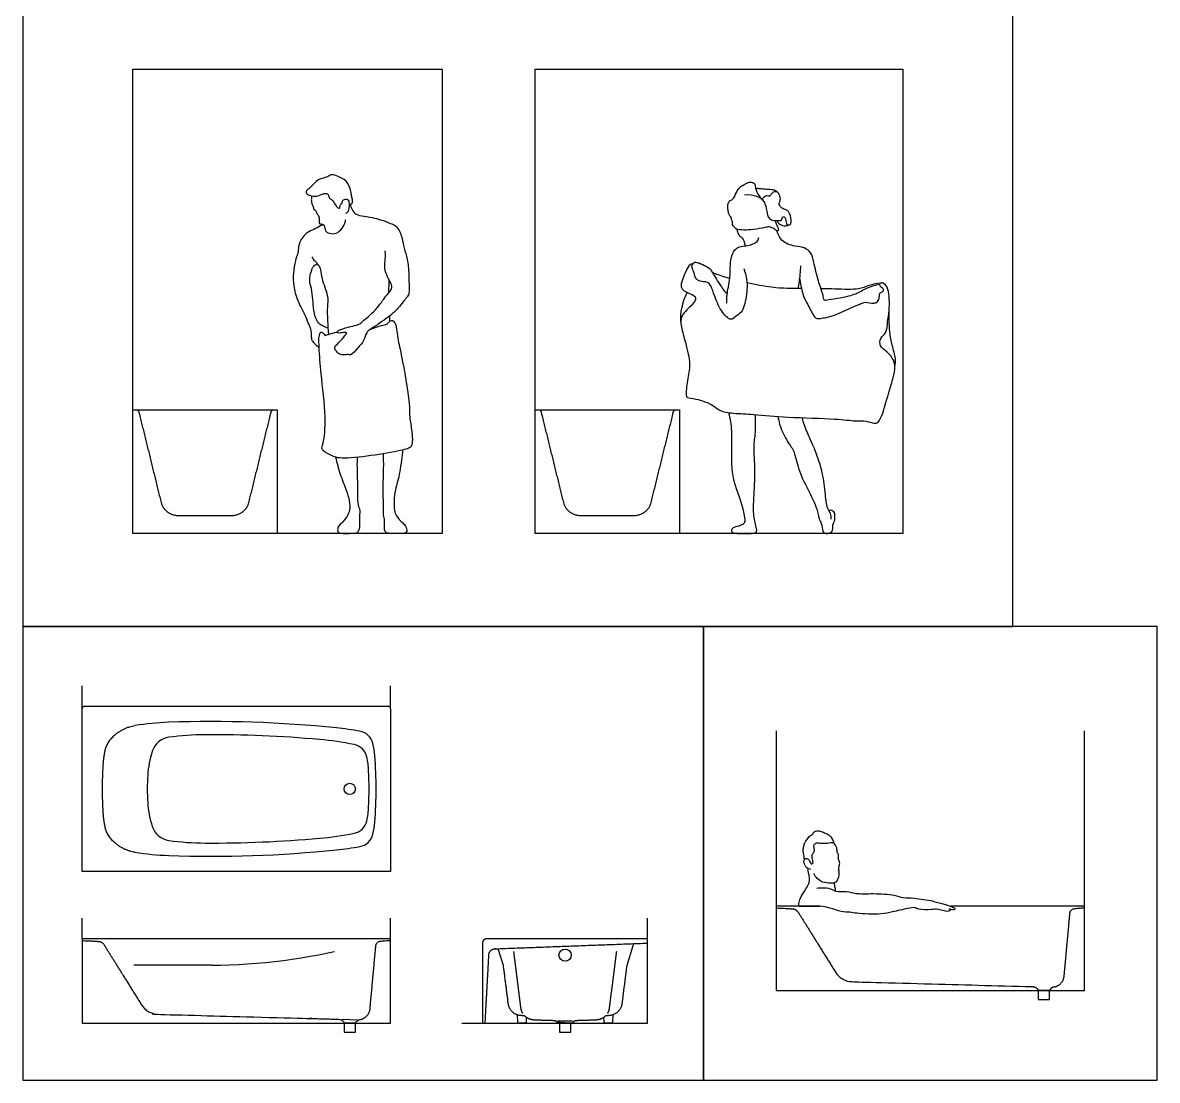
# Model space of a CAD drawing. Header units: millimetres. Extents: x 0.1 to 49.6, y 0.1 to 12.5.
# Drawn here: x 37.42 to 43.01, y 0.05 to 5.26 of the extents above; entities that cross this region are included whole.
import ezdxf

# ---------------------------------------------------------------- set-up
doc = ezdxf.new("R2010")
doc.units = ezdxf.units.MM
doc.linetypes.add('DASHED', pattern=[0.9144, 0.6096, -0.3048])
for name, color, linetype, true_color in [('AG-DIAGRAM', 7, 'Continuous', 0xfecc66), ('AG-FIXTURE', 7, 'Continuous', 0x66ccff), ('AG-PEOPLE', 7, 'Continuous', 0xfc6666), ('X-VPRT', 6, 'Continuous', 0xff00ff)]:
    doc.layers.add(name, color=color, linetype=linetype, true_color=true_color)

msp = doc.modelspace()

# ---------------------------------------------------------------- linework, layer by layer
at = {"layer": 'AG-DIAGRAM', "linetype": 'DASHED'}
msp.add_line((38.3521, 0.6209), (37.9684, 0.6209), dxfattribs=at)
at = {"layer": 'AG-DIAGRAM'}
for p, q in [((39.8601, 0.3405), (39.8581, 0.3765)), ((39.8956, 0.3358), (39.8651, 0.3358)), ((39.9019, 0.3648), (39.9006, 0.3405)), ((40.2852, 0.3405), (40.2839, 0.3648)), ((40.3208, 0.3358), (40.2902, 0.3358)), ((40.3277, 0.3765), (40.3258, 0.3405))]:
    msp.add_line(p, q, dxfattribs=at)
for points in [[(37.9638, 2.7469), (37.9638, 5.0329), (39.4878, 5.0329), (39.4878, 2.7469)], [(39.945, 2.7469), (39.945, 5.0329), (41.7562, 5.0329), (41.7562, 2.7469)]]:
    msp.add_lwpolyline(points, close=True, dxfattribs=at)
for points in [[(37.7148, 1.886), (37.7148, 1.9976)], [(39.2325, 1.886), (39.2325, 1.9976)], [(41.1332, 1.775), (41.1332, 0.9114), (41.1332, 0.4962), (42.6508, 0.4962), (42.6508, 0.9114), (42.6508, 1.775)], [(37.7148, 0.7509), (37.7148, 0.8525)], [(39.2325, 0.7509), (39.2325, 0.8525)], [(39.5847, 0.3358), (40.4996, 0.3358), (40.4996, 0.8525)], [(37.7148, 0.7509), (37.7148, 0.3358), (39.2325, 0.3358), (39.2325, 0.7509)], [(39.6863, 0.3358), (40.4996, 0.3358), (40.4996, 0.7509)], [(38.995, 0.3548), (39.0698, 0.3528)]]:
    msp.add_lwpolyline(points, dxfattribs=at)
at = {"layer": 'AG-DIAGRAM', "color": 0, "linetype": 'ByBlock', "lineweight": -2}
for points in [[(42.4232, 0.4962), (42.4232, 0.4527), (42.4783, 0.4527), (42.4783, 0.4962)], [(39.0049, 0.3358), (39.0049, 0.2923), (39.0599, 0.2923), (39.0599, 0.3358)], [(40.0654, 0.3358), (40.0654, 0.2923), (40.1204, 0.2923), (40.1204, 0.3358)]]:
    msp.add_lwpolyline(points, close=True, dxfattribs=at)
msp.add_lwpolyline([(40.0548, 0.3477), (40.1296, 0.3477)], dxfattribs=at)
at = {"layer": 'AG-DIAGRAM'}
msp.add_circle((40.0929, 0.6709), 0.03, dxfattribs=at)
for centre, radius, start, end in [((38.155, 1.6444), 0.1, 97.6041, 162.3307), ((38.3271, 0.3553), 1.4006, 90.3111, 97.6041), ((38.3521, -4.2466), 6.0026, 84.92462, 90.31106), ((38.7415, 0.138), 1.6007, 78.7419, 84.9246), ((39.0384, 1.6294), 0.08, 12.3437, 78.7419), ((38.5363, 1.523), 0.5002, 162.3307, 176.1479), ((38.7256, 1.561), 0.4002, 2.5645, 12.3437), ((37.1266, 1.4894), 2.0009, 357.4355, 2.5645), ((39.0354, 1.4894), 1.0004, 176.1479, 183.8521), ((38.5363, 1.4557), 0.5002, 183.8521, 197.6693), ((38.7256, 1.4177), 0.4002, 347.6563, 357.4355), ((38.155, 1.3343), 0.1, 197.6693, 262.3959), ((39.0384, 1.3493), 0.08, 281.2581, 347.6563), ((38.3271, 2.6234), 1.4006, 262.3959, 269.6889), ((38.3521, 7.2253), 6.0026, 269.68894, 275.07538), ((38.7415, 2.8407), 1.6007, 275.0754, 281.2581)]:
    msp.add_arc(centre, radius, start, end, dxfattribs=at)
at = {"layer": 'AG-DIAGRAM', "linetype": 'DASHED'}
msp.add_arc((38.3232, 3.622), 3.0013, 270.5514, 284.0808, dxfattribs=at)
at = {"layer": 'AG-DIAGRAM'}
for points, weights, knots in [([(41.1333, 0.9029), (41.2036, 0.9003), (41.2204, 0.8977), (41.2328, 0.895), (41.2395, 0.8842), (41.3322, 0.7355), (41.4249, 0.5868), (41.4533, 0.5412), (41.5071, 0.5397), (41.95, 0.5278), (42.3929, 0.5158)], [1, 0.994264868426, 1, 0.92122250615, 1, 1, 1, 0.880823146955, 1, 1, 1], [0, 0, 0, 1.349926, 1.349926, 2.293825, 2.293825, 16.084544, 16.084544, 19.967988, 19.967988, 22.875183, 22.875183, 22.875183]), ([(42.5018, 0.5141), (42.5468, 0.5222), (42.5509, 0.5677), (42.5651, 0.7225), (42.5793, 0.8774), (42.581, 0.8963), (42.5997, 0.8997), (42.6086, 0.9014), (42.6508, 0.9041)], [1, 0.795792366506, 1, 1, 1, 0.796140256825, 1, 0.995963914921, 1], [23.678252, 23.678252, 23.678252, 26.751386, 26.751386, 38.991518, 38.991518, 40.270859, 40.270859, 40.978539, 40.978539, 40.978539])]:
    msp.add_rational_spline(points, weights, degree=2, knots=knots, dxfattribs=at)
at = {"layer": 'AG-DIAGRAM', "color": 0, "linetype": 'ByBlock', "lineweight": -2}
for points, weights, knots in [([(39.8849, 0.3836), (39.8774, 0.3958), (39.8756, 0.41), (39.858, 0.5494), (39.8403, 0.6888)], [0.900635116153, 0.928191948672, 1, 1, 1], [29.944338, 29.944338, 29.944338, 31.076876, 31.076876, 42.136657, 42.136657, 42.136657]), ([(40.3456, 0.6888), (40.3279, 0.5494), (40.3102, 0.41), (40.3084, 0.3958), (40.301, 0.3836)], [1, 1, 1, 0.928191948672, 0.900635116153], [0, 0, 0, 11.059781, 11.059781, 12.192319, 12.192319, 12.192319])]:
    msp.add_rational_spline(points, weights, degree=2, knots=knots, dxfattribs=at)
at = {"layer": 'AG-DIAGRAM'}
for points in [[(42.3929, 0.5158), (42.4168, 0.5149), (42.4232, 0.4961)], [(42.5018, 0.5141), (42.4846, 0.5105), (42.4783, 0.4961)]]:
    msp.add_open_spline(points, degree=2, dxfattribs=at)
for points, weights in [([(39.8651, 0.3358), (39.8603, 0.3358), (39.8601, 0.3405)], [1, 0.725766399305, 1]), ([(39.9006, 0.3405), (39.9003, 0.3358), (39.8956, 0.3358)], [1, 0.725374369912, 1]), ([(40.2902, 0.3358), (40.2855, 0.3358), (40.2852, 0.3405)], [1, 0.725766399305, 1]), ([(40.3258, 0.3405), (40.3255, 0.3358), (40.3208, 0.3358)], [1, 0.725374369912, 1])]:
    msp.add_rational_spline(points, weights, degree=2, dxfattribs=at)
at = {"layer": 'AG-FIXTURE', "color": 0, "linetype": 'ByBlock', "lineweight": -2}
for p, q in [((37.7148, 1.0827), (37.7148, 1.886)), ((37.7248, 1.896), (39.2224, 1.896)), ((39.2325, 1.886), (39.2325, 1.0827)), ((39.2325, 1.0827), (37.7148, 1.0827)), ((41.3489, 0.9114), (41.1332, 0.9114)), ((42.6508, 0.9114), (41.9909, 0.9114)), ((39.2325, 0.7509), (37.7148, 0.7509)), ((39.6863, 0.7309), (39.6863, 0.3358)), ((40.4996, 0.7509), (39.7063, 0.7509))]:
    msp.add_line(p, q, dxfattribs=at)
at = {"layer": 'AG-FIXTURE'}
for points in [[(37.9638, 2.7469), (37.9638, 3.3565), (38.675, 3.3565), (38.675, 2.7469)], [(39.945, 2.7469), (39.945, 3.3565), (40.6562, 3.3565), (40.6562, 2.7469)]]:
    msp.add_lwpolyline(points, close=True, dxfattribs=at)
for points in [[(38.6567, 3.3564), (38.675, 3.3565), (38.675, 2.7469), (37.9638, 2.7469)], [(37.9638, 2.7469), (37.9638, 3.3565), (37.9821, 3.3564)], [(40.6379, 3.3564), (40.6562, 3.3565), (40.6562, 2.7469), (39.945, 2.7469)], [(39.945, 2.7469), (39.945, 3.3565), (39.9633, 3.3564)]]:
    msp.add_lwpolyline(points, dxfattribs=at)
at = {"layer": 'AG-FIXTURE', "color": 0, "linetype": 'ByBlock', "lineweight": -2}
for points in [[(37.7148, 0.7509), (37.7148, 0.7425)], [(39.2325, 0.7437), (39.2325, 0.7509)], [(40.4996, 0.73), (40.4996, 0.7509)], [(39.7891, 0.6205), (39.7637, 0.7026)], [(40.4279, 0.7208), (40.3968, 0.6205)], [(39.0049, 0.3357), (39.0599, 0.3357)], [(39.6863, 0.3358), (39.6993, 0.3358)]]:
    msp.add_lwpolyline(points, dxfattribs=at)
msp.add_circle((39.0324, 1.4894), 0.0275, dxfattribs=at)
for centre, radius, start, end in [((37.7248, 1.886), 0.01, 90, 180), ((39.2224, 1.886), 0.01, 0, 90), ((38.1901, 0.4175), 1.4006, 92.0166, 98.852), ((38.3521, -4.1816), 6.0026, 84.12507, 92.01664), ((38.8026, 0.1972), 1.6007, 79.9356, 84.1251), ((39.0684, 1.6944), 0.08, 13.3165, 79.9356), ((38.7569, 1.6207), 0.4002, 4.7069, 13.3165), ((37.1616, 1.4894), 2.0009, 355.2931, 4.7069), ((38.7569, 1.358), 0.4002, 346.6835, 355.2931), ((39.0684, 1.2843), 0.08, 280.0644, 346.6835), ((38.1901, 2.5612), 1.4006, 261.148, 267.9834), ((38.3521, 7.1603), 6.0026, 267.98336, 275.87493), ((38.8026, 2.7815), 1.6007, 275.8749, 280.0644)]:
    msp.add_arc(centre, radius, start, end, dxfattribs=at)
at = {"layer": 'AG-FIXTURE'}
for points in [[(37.9821, 3.3564), (37.9911, 3.355), (37.9931, 3.3469), (38.0483, 3.123), (38.1034, 2.8991), (38.1192, 2.8353), (38.1906, 2.8353), (38.255, 2.8353), (38.3194, 2.8353), (38.3838, 2.8353), (38.4482, 2.8353), (38.5197, 2.8353), (38.5354, 2.8991), (38.5906, 3.123), (38.6458, 3.3469), (38.6478, 3.355), (38.6567, 3.3564)], [(39.9633, 3.3564), (39.9723, 3.355), (39.9743, 3.3469), (40.0295, 3.123), (40.0846, 2.8991), (40.1004, 2.8353), (40.1718, 2.8353), (40.2362, 2.8353), (40.3006, 2.8353), (40.365, 2.8353), (40.4294, 2.8353), (40.5009, 2.8353), (40.5166, 2.8991), (40.5718, 3.123), (40.627, 3.3469), (40.629, 3.355), (40.6379, 3.3564)]]:
    msp.add_rational_spline(points, [0.952339381702, 0.808187013065, 1, 1, 1, 0.78097609562, 1, 1, 1, 1, 1, 0.78097609562, 1, 1, 1, 0.808184664965, 0.952342911067], degree=2, knots=[-5.155978, -5.155978, -5.155978, -5.096422, -5.096422, -3.542121, -3.542121, -3.090247, -3.090247, -2.607219, -2.607219, -2.124191, -2.124191, -1.672317, -1.672317, -0.118016, -0.118016, -0.05846, -0.05846, -0.05846], dxfattribs=at)
at = {"layer": 'AG-FIXTURE', "color": 0, "linetype": 'ByBlock', "lineweight": -2}
for points, weights, knots in [([(37.9746, 1.1772), (37.8529, 1.1969), (37.828, 1.2986), (37.8205, 1.3346), (37.8183, 1.3714), (37.8114, 1.4894), (37.8183, 1.6073), (37.8205, 1.6441), (37.828, 1.6801), (37.8529, 1.782), (37.9746, 1.8015)], [0.99929115775, 0.776370110338, 1, 0.997305894708, 1, 0.998259543983, 1, 0.997305894708, 1, 0.776015126615, 1], [0, 0, 0, 8.051215, 8.051215, 10.942981, 10.942981, 20.239338, 20.239338, 23.131104, 23.131104, 31.195099, 31.195099, 31.195099]), ([(37.7148, 0.7425), (37.7852, 0.7399), (37.8021, 0.7373), (37.8144, 0.7346), (37.8211, 0.7238), (37.9138, 0.5751), (38.0065, 0.4264), (38.0349, 0.3808), (38.0887, 0.3793), (38.5316, 0.3673), (38.9745, 0.3553), (38.9984, 0.3545), (39.0049, 0.3357)], [1, 0.994264868426, 1, 0.92122250615, 1, 1, 1, 0.880823146955, 1, 1, 1, 1, 1], [77.064142, 77.064142, 77.064142, 78.414074, 78.414074, 79.357978, 79.357978, 93.148762, 93.148762, 97.032224, 97.032224, 99.939433, 99.939433, 100.101946, 100.101946, 100.101946]), ([(39.0599, 0.3357), (39.0662, 0.3501), (39.0834, 0.3536), (39.1284, 0.3618), (39.1325, 0.4073), (39.1467, 0.5621), (39.1609, 0.717), (39.1626, 0.7359), (39.1813, 0.7393), (39.19, 0.7409), (39.2325, 0.7437)], [1, 1, 1, 0.795792366506, 1, 1, 1, 0.796140256825, 1, 0.996032170352, 0.999865797713], [100.28247, 100.28247, 100.28247, 100.444946, 100.444946, 103.518106, 103.518106, 115.75834, 115.75834, 117.037692, 117.037692, 117.73341, 117.73341, 117.73341]), ([(39.6993, 0.3358), (39.7085, 0.5047), (39.7178, 0.6736), (39.7193, 0.7009), (39.7466, 0.7019), (40.1224, 0.7159), (40.4996, 0.73)], [1, 1, 1, 0.738865370923, 1, 1, 1], [-45.123836, -45.123836, -45.123836, -31.809405, -31.809405, -30.062768, -30.062768, -0.469141, -0.469141, -0.469141]), ([(40.3968, 0.6205), (40.3968, 0.6205), (40.3847, 0.526), (40.3726, 0.4315), (40.3657, 0.3771), (40.311, 0.3731), (40.3014, 0.3724), (40.2919, 0.3718)], [1, 1, 1, 1, 0.773725272128, 1, 0.999994946374, 1], [-8.743829, -8.743829, -8.743829, -0.624969, 0, 0, 3.619554, 3.619554, 4.372294, 4.372294, 4.372294]), ([(40.2919, 0.3718), (40.2735, 0.3528), (40.2472, 0.3514), (40.1974, 0.3489), (40.1476, 0.348), (40.1369, 0.3478), (40.1295, 0.3358), (40.0929, 0.3358), (40.0529, 0.3398), (40.049, 0.3478), (40.0383, 0.348), (39.9885, 0.3489), (39.9387, 0.3514), (39.9123, 0.3528), (39.894, 0.3718)], [0.884116098138, 0.874827819097, 1, 0.999862840391, 1, 0.830972606449, 1, 1, 1, 0.830972606449, 1, 0.999862840391, 1, 0.87482781904, 0.884116098146], [4.372294, 4.372294, 4.372294, 6.346477, 6.346477, 10.268065, 10.268065, 11.239415, 11.239415, 14.347512, 14.347512, 15.090746, 15.090746, 19.012333, 19.012333, 20.986516, 20.986516, 20.986516])]:
    msp.add_rational_spline(points, weights, degree=2, knots=knots, dxfattribs=at)
for points, weights in [([(39.7063, 0.7509), (39.6863, 0.7509), (39.6863, 0.7309)], [1, 0.707106781187, 1]), ([(39.7896, 0.6183), (39.7894, 0.6194), (39.7891, 0.6205)], [1, 0.996204593534, 1]), ([(39.8749, 0.3731), (39.8201, 0.3771), (39.8132, 0.4315)], [1, 0.773725272128, 1]), ([(39.894, 0.3718), (39.8844, 0.3724), (39.8749, 0.3731)], [0.999999999998, 0.999994946375, 1])]:
    msp.add_rational_spline(points, weights, degree=2, dxfattribs=at)
for points, degree in [([(40.4336, 0.7275), (40.4309, 0.7255), (40.4289, 0.7231), (40.4279, 0.7208)], 3), ([(39.8132, 0.4315), (39.8014, 0.5249), (39.7896, 0.6183)], 2)]:
    msp.add_open_spline(points, degree=degree, dxfattribs=at)
at = {"layer": 'AG-PEOPLE'}
msp.add_line((41.2445, 0.9114), (41.3489, 0.9114), dxfattribs=at)
for points, knots in [([(39.029, 4.3673), (39.0343, 4.3679), (39.0482, 4.371), (39.0445, 4.3961), (39.0406, 4.4149), (39.0372, 4.4395), (39.0184, 4.4873), (38.9764, 4.5045), (38.9427, 4.5177), (38.9182, 4.4994), (38.8874, 4.4947), (38.8615, 4.478), (38.8328, 4.445), (38.8225, 4.4375), (38.8163, 4.4318), (38.818, 4.4216), (38.8344, 4.4095), (38.871, 4.4047), (38.8958, 4.4194), (38.9276, 4.4249), (38.9276, 4.3982), (38.9469, 4.3922), (38.9615, 4.3662), (38.9719, 4.3499), (38.9832, 4.3465), (38.9841, 4.3633), (38.9914, 4.3716), (38.9954, 4.3758)], [0, 0, 0, 0, 0.228889, 0.493948, 0.748833, 1.033165, 1.432413, 1.816161, 2.146548, 2.447824, 2.760772, 3.087667, 3.458469, 3.63144, 3.82192, 3.986967, 4.235846, 4.576278, 4.894163, 5.178812, 5.428851, 5.671538, 5.983644, 6.238222, 6.392593, 6.601962, 6.840366, 6.840366, 6.840366, 6.840366]), ([(41.1274, 4.2883), (41.1308, 4.2795), (41.1333, 4.2676), (41.1429, 4.2509), (41.1441, 4.2352), (41.1319, 4.238), (41.1241, 4.2477), (41.097, 4.259), (41.0764, 4.2529), (41.0188, 4.2414), (40.9769, 4.2406), (40.9364, 4.2429), (40.9289, 4.2523), (40.9249, 4.2588), (40.9143, 4.2654), (40.9193, 4.2842), (40.9121, 4.2872), (40.9128, 4.3046), (40.9036, 4.3101), (40.8964, 4.324), (40.8974, 4.3353), (40.8914, 4.3556), (40.8999, 4.3884), (40.9213, 4.3886), (40.9368, 4.4279), (40.9513, 4.4517), (40.9751, 4.4658), (40.9983, 4.4793), (41.018, 4.4753), (41.0297, 4.4681), (41.0294, 4.4366), (41.0536, 4.4018), (41.0644, 4.3894), (41.081, 4.371), (41.0869, 4.3224), (41.0932, 4.3018), (41.1144, 4.2873), (41.134, 4.2889), (41.1481, 4.2867), (41.1601, 4.2895), (41.165, 4.3116), (41.1813, 4.3029), (41.1795, 4.2714), (41.1899, 4.2643), (41.2104, 4.2696), (41.2048, 4.3126), (41.1909, 4.3399), (41.164, 4.343), (41.1451, 4.3659), (41.1483, 4.3782), (41.1571, 4.3949), (41.1453, 4.4241), (41.1306, 4.4366), (41.101, 4.4413), (41.0708, 4.4416), (41.0512, 4.4444), (41.0368, 4.4461), (41.0311, 4.4467)], [0, 0, 0, 0, 0.244691, 0.502484, 0.696937, 0.860834, 1.068041, 1.363861, 1.63219, 2.064293, 2.456306, 2.806468, 2.989495, 3.14435, 3.33426, 3.566102, 3.706304, 3.928422, 4.113902, 4.331339, 4.521592, 4.786489, 5.09842, 5.334051, 5.691869, 6.00008, 6.297243, 6.59158, 6.838019, 7.030659, 7.342016, 7.713329, 7.945066, 8.2219, 8.620074, 8.887536, 9.162109, 9.414483, 9.628916, 9.817466, 10.058121, 10.246477, 10.560325, 10.742396, 10.963167, 11.320699, 11.631539, 11.918918, 12.213295, 12.405181, 12.64538, 12.955674, 13.2036, 13.512196, 13.828677, 14.105896, 14.282606, 14.282606, 14.282606, 14.282606]), ([(41.0594, 4.3953), (41.0525, 4.3995), (41.0385, 4.4081), (40.9972, 4.4153), (40.9769, 4.4133)], [0, 0, 0, 0, 0.2821341, 0.7298781, 0.7298781, 0.7298781, 0.7298781]), ([(41.0717, 4.3804), (41.0674, 4.3889), (41.0647, 4.4013), (41.0857, 4.4138), (41.1007, 4.4057), (41.1089, 4.4169), (41.1186, 4.4322), (41.1342, 4.4311), (41.1398, 4.4279)], [0, 0, 0, 0, 0.227834, 0.483109, 0.705675, 0.962003, 1.129161, 1.379856, 1.379856, 1.379856, 1.379856]), ([(38.8451, 4.409), (38.8437, 4.4029), (38.8422, 4.3908), (38.8454, 4.3662), (38.8539, 4.3562), (38.8522, 4.3442), (38.8631, 4.3405), (38.8672, 4.3322), (38.8706, 4.3223), (38.875, 4.3174), (38.8836, 4.3014), (38.8817, 4.2848), (38.8815, 4.2678), (38.8971, 4.2706), (38.9007, 4.2693), (38.9071, 4.261), (38.9116, 4.238), (38.9245, 4.2252), (38.9578, 4.2194), (38.9903, 4.2384), (39.0104, 4.2741), (39.0114, 4.2861), (39.0118, 4.2918)], [0, 0, 0, 0, 0.248528, 0.528603, 0.732907, 0.912992, 1.090903, 1.264976, 1.445448, 1.594146, 1.849041, 2.092055, 2.279366, 2.478453, 2.589496, 2.764504, 3.039523, 3.276953, 3.594192, 3.943312, 4.301535, 4.539043, 4.539043, 4.539043, 4.539043]), ([(39.0344, 4.3682), (39.0359, 4.3592), (39.0421, 4.3416), (39.063, 4.3148), (39.1046, 4.3093), (39.1844, 4.2953), (39.2301, 4.273), (39.2626, 4.2652), (39.2909, 4.2106), (39.295, 4.1643), (39.314, 4.1111), (39.3243, 4.0431), (39.3241, 3.9609), (39.3254, 3.9261), (39.3104, 3.9062), (39.2637, 3.8461), (39.2258, 3.8137), (39.1401, 3.7553), (39.1129, 3.7392), (39.1031, 3.6936), (39.0735, 3.6637), (39.0394, 3.6215), (39.024, 3.6296), (39.0182, 3.6281), (39.0061, 3.6249), (38.9911, 3.6269), (38.9786, 3.6318), (38.9699, 3.6409), (38.9622, 3.6483), (38.9613, 3.651), (38.9553, 3.6657), (38.9724, 3.6778), (39.0005, 3.7116), (39.0221, 3.7376), (39.0062, 3.7375), (38.983, 3.7323), (38.9684, 3.7354), (38.9731, 3.7466), (39.0122, 3.7613), (39.0791, 3.774), (39.0957, 3.7926), (39.1638, 3.8464), (39.2078, 3.9149), (39.2317, 3.9381), (39.2429, 3.9594), (39.2316, 3.9868), (39.2052, 4.0355), (39.2033, 4.0674), (39.2097, 4.1115), (39.2075, 4.1297), (39.2064, 4.1389)], [0, 0, 0, 0, 0.300824, 0.617185, 0.983306, 1.503341, 1.911576, 2.228168, 2.658785, 3.055611, 3.476965, 3.96158, 4.483894, 4.805837, 5.082814, 5.569352, 6.005246, 6.578008, 6.898631, 7.264753, 7.654778, 8.056176, 8.258046, 8.392548, 8.597546, 8.811382, 9.11411, 9.287082, 10.681223, 10.878693, 11.060612, 11.305645, 11.707268, 11.996887, 12.167624, 12.462713, 12.655946, 12.805042, 13.174826, 13.645135, 13.928804, 14.456426, 14.983335, 15.306993, 15.564941, 15.869928, 16.293889, 16.623447, 16.998229, 17.300416, 17.300416, 17.300416, 17.300416]), ([(38.9954, 4.3758), (38.9962, 4.3807), (38.9988, 4.3921), (39.0266, 4.3959), (39.0299, 4.3687), (39.0282, 4.3313), (39.0165, 4.3248), (39.0117, 4.3219)], [0, 0, 0, 0, 0.221825, 0.478531, 0.754035, 1.100315, 1.335028, 1.335028, 1.335028, 1.335028]), ([(38.9022, 4.2671), (38.8974, 4.2653), (38.8876, 4.262), (38.854, 4.241), (38.8215, 4.232), (38.7805, 4.1844), (38.7792, 4.1416), (38.7764, 4.1238), (38.762, 4.0881), (38.7531, 4.0283), (38.7543, 3.9645), (38.7724, 3.8931), (38.8157, 3.8192), (38.8278, 3.7776), (38.8399, 3.7612), (38.8434, 3.7265), (38.8421, 3.7023), (38.8534, 3.6885), (38.8772, 3.6642), (38.8842, 3.6639), (38.8794, 3.6884), (38.8796, 3.707), (38.8848, 3.7352), (38.8947, 3.7416), (38.9064, 3.7278), (38.9101, 3.723), (38.9118, 3.7202)], [0, 0, 0, 0, 0.224202, 0.574697, 0.914887, 1.357205, 1.722968, 1.961131, 2.306306, 2.754491, 3.211152, 3.705372, 4.2392, 4.606162, 4.858453, 5.193017, 5.46826, 5.715293, 6.04641, 6.149045, 6.411205, 6.682895, 6.981127, 7.143738, 7.370549, 7.55208, 7.55208, 7.55208, 7.55208]), ([(41.1366, 4.2881), (41.1379, 4.2841), (41.1413, 4.2758), (41.163, 4.2593), (41.1872, 4.2625), (41.1978, 4.2671)], [0, 0, 0, 0, 0.2030478, 0.4881806, 0.82571, 0.82571, 0.82571, 0.82571]), ([(40.89, 3.8805), (40.8894, 3.8918), (40.89, 3.9147), (40.8907, 3.9285), (40.8978, 3.9606), (40.9082, 4.0238), (40.9043, 4.0655), (40.9152, 4.129), (40.9327, 4.1479), (40.9592, 4.1637), (40.9928, 4.162), (41.0172, 4.1734), (41.0408, 4.1818), (41.046, 4.1977), (41.0469, 4.2051)], [0, 0, 0, 0, 0.33408, 0.546258, 0.867853, 1.32469, 1.712779, 2.159222, 2.445739, 2.753654, 3.082126, 3.379962, 3.6573, 3.927146, 3.927146, 3.927146, 3.927146]), ([(40.9396, 4.2448), (40.9403, 4.2393), (40.9429, 4.229), (40.951, 4.211), (40.9633, 4.2065), (40.972, 4.1913), (40.9743, 4.1821), (40.9803, 4.163)], [0, 0, 0, 0, 0.321338, 0.660173, 0.937405, 1.263431, 1.536814, 1.536814, 1.536814, 1.536814]), ([(41.2483, 3.999), (41.2509, 3.9788), (41.2598, 3.9395), (41.2717, 3.9012), (41.2939, 3.865), (41.3223, 3.8042), (41.3457, 3.8053), (41.4134, 3.814), (41.4934, 3.8565), (41.5496, 3.878), (41.5711, 3.8886), (41.6129, 3.878), (41.6336, 3.8868), (41.6421, 3.9108), (41.6409, 3.9351), (41.6591, 3.9352), (41.6629, 3.9523), (41.6504, 3.9593), (41.6445, 3.9636), (41.6453, 3.9731), (41.6286, 3.9719), (41.5773, 3.9561), (41.5425, 3.9318), (41.4834, 3.911), (41.3764, 3.8935), (41.3673, 3.8954), (41.3622, 3.9313), (41.338, 3.9905), (41.3185, 4.0805), (41.3075, 4.1308), (41.2698, 4.1582), (41.2244, 4.1586), (41.1568, 4.1827), (41.1421, 4.2247), (41.136, 4.2339), (41.1335, 4.2385)], [0, 0, 0, 0, 0.44733, 0.804019, 1.189458, 1.63965, 1.887856, 2.350967, 2.913862, 3.349256, 3.62455, 3.989114, 4.246386, 4.529922, 4.790965, 5.001385, 5.20771, 5.414311, 5.565677, 5.711944, 5.913295, 6.334055, 6.705719, 7.181104, 7.767142, 7.908293, 8.222064, 8.696558, 9.250371, 9.655977, 10.018976, 10.408837, 10.88337, 11.247292, 11.473445, 11.473445, 11.473445, 11.473445]), ([(38.8463, 4.1086), (38.849, 4.1033), (38.8546, 4.0923), (38.8765, 4.0748), (38.8911, 4.0432), (38.8919, 4.0015), (38.9294, 3.9148), (38.9198, 3.864), (38.9236, 3.7936), (38.9254, 3.7499), (38.9269, 3.7275)], [0, 0, 0, 0, 0.241243, 0.539802, 0.86643, 1.240589, 1.786587, 2.202295, 2.674798, 3.144717, 3.144717, 3.144717, 3.144717]), ([(40.9739, 4.0511), (40.9787, 4.0378), (40.9863, 4.0085), (40.9926, 3.9595), (40.9783, 3.8695), (40.9624, 3.8361), (40.9329, 3.8165), (40.9072, 3.7894), (40.8563, 3.8458), (40.8288, 3.9163), (40.8148, 3.9609), (40.7996, 3.9822), (40.7896, 3.9846), (40.7575, 3.9885), (40.7433, 3.9959), (40.7319, 4.0102), (40.7299, 4.0298), (40.7214, 4.0459), (40.7184, 4.057), (40.7165, 4.0675), (40.7223, 4.0772), (40.7321, 4.0833), (40.7533, 4.0794), (40.7704, 4.0712), (40.8074, 4.0526), (40.816, 4.0349), (40.8538, 3.9737), (40.8807, 3.9351), (40.8881, 3.9304), (40.8911, 3.9282)], [0, 0, 0, 0, 0.374113, 0.785028, 1.328231, 1.673989, 2.010222, 2.311313, 2.765519, 3.283008, 3.675812, 3.94797, 4.128782, 4.44988, 4.683691, 4.918046, 5.16994, 5.419662, 5.643152, 5.777167, 6.835714, 6.981631, 7.241931, 7.50625, 7.860365, 8.118691, 8.607495, 9.00086, 9.191967, 9.191967, 9.191967, 9.191967]), ([(38.9252, 3.7576), (38.9187, 3.7599), (38.906, 3.7655), (38.8859, 3.7756), (38.8661, 3.796), (38.8539, 3.8471), (38.8517, 3.8991), (38.8451, 3.9522), (38.8312, 3.9965), (38.8418, 4.0351), (38.852, 4.0655), (38.8667, 4.0724), (38.8736, 4.0746)], [0, 0, 0, 0, 0.260778, 0.527869, 0.824615, 1.23361, 1.654506, 2.073316, 2.459546, 2.818777, 3.134831, 3.400656, 3.400656, 3.400656, 3.400656]), ([(40.7211, 4.0732), (40.7162, 4.0732), (40.6975, 4.0693), (40.6707, 3.9944), (40.6596, 3.9645), (40.6784, 3.9373), (40.7185, 3.9259), (40.7421, 3.9057), (40.7199, 3.8714), (40.6589, 3.8213), (40.6637, 3.7636), (40.686, 3.6886), (40.6994, 3.6311), (40.7106, 3.5768), (40.6946, 3.5028), (40.6864, 3.4302), (40.6945, 3.4135), (40.74, 3.412), (40.825, 3.3816), (40.8517, 3.3482), (40.9279, 3.3375), (41.0266, 3.3345), (41.1926, 3.3165), (41.414, 3.3144), (41.5197, 3.2998), (41.5606, 3.3035), (41.6071, 3.2925), (41.6423, 3.2821), (41.6797, 3.415), (41.7034, 3.494), (41.7205, 3.5534), (41.7143, 3.6017), (41.6808, 3.6415), (41.6408, 3.6664), (41.6436, 3.7105), (41.6787, 3.7343), (41.6797, 3.7925), (41.6924, 3.8442), (41.6896, 3.9485), (41.6669, 3.9795), (41.6433, 3.9817), (41.5856, 3.9684), (41.5371, 3.9457), (41.4466, 3.95), (41.3764, 3.9516), (41.3534, 3.952)], [0.143555, 0.143555, 0.143555, 0.143555, 0.282322, 0.803185, 1.131337, 1.430782, 1.804539, 2.086634, 2.421187, 2.921217, 3.340553, 3.847875, 4.289893, 4.706279, 5.217729, 5.699559, 5.907163, 6.278218, 6.822195, 7.190435, 7.667808, 8.237615, 8.986348, 9.853128, 10.431217, 10.791267, 11.181565, 11.469629, 12.105612, 12.659452, 13.095316, 13.483055, 13.891842, 14.273104, 14.614803, 14.971031, 15.385448, 15.823309, 16.402895, 16.731827, 16.992296, 17.42365, 17.84314, 18.460655, 18.761855, 18.761855, 18.761855, 18.761855]), ([(40.904, 4.0018), (40.8962, 4.004), (40.8645, 4.0136), (40.8378, 4.0235), (40.8186, 4.0315)], [20.6712796, 20.6712796, 20.6712796, 20.6712796, 20.7661182, 21.0692024, 21.0692024, 21.0692024, 21.0692024]), ([(41.2414, 3.9531), (41.2434, 3.9644), (41.2475, 3.9871), (41.2527, 4.0389), (41.2537, 4.0649)], [0, 0, 0, 0, 0.3366788, 0.8423541, 0.8423541, 0.8423541, 0.8423541]), ([(39.2238, 4.0008), (39.2243, 3.9887), (39.2245, 3.9645), (39.2234, 3.941), (39.2226, 3.9293)], [0, 0, 0, 0, 0.345041, 0.6852287, 0.6852287, 0.6852287, 0.6852287]), ([(41.2571, 3.9531), (41.2077, 3.9532), (41.1377, 3.9526), (41.0309, 3.9713), (40.9891, 3.9804)], [19.19375, 19.19375, 19.19375, 19.19375, 19.888995, 20.348288, 20.348288, 20.348288, 20.348288]), ([(40.6628, 3.7888), (40.6628, 3.8218), (40.6654, 3.849), (40.6791, 3.9049), (40.6943, 3.9337)], [0, 0, 0, 0, 0.3623301, 0.9280926, 0.9280926, 0.9280926, 0.9280926]), ([(41.7174, 3.5673), (41.7195, 3.5805), (41.7236, 3.6077), (41.7021, 3.6764), (41.6906, 3.7403), (41.687, 3.8204), (41.6898, 3.8602)], [0, 0, 0, 0, 0.36189, 0.835121, 1.307168, 1.933776, 1.933776, 1.933776, 1.933776]), ([(39.2302, 3.7924), (39.2299, 3.7968), (39.2294, 3.8028), (39.2294, 3.8136), (39.2294, 3.8181)], [0, 0, 0, 0, 0.2084015, 0.3501762, 0.3501762, 0.3501762, 0.3501762]), ([(39.1355, 3.7531), (39.1532, 3.7597), (39.188, 3.7738), (39.2168, 3.7748), (39.2363, 3.8041), (39.2605, 3.7821), (39.2635, 3.7416), (39.2713, 3.693), (39.2943, 3.595), (39.3319, 3.3676), (39.3246, 3.323), (39.3403, 3.2495), (39.3413, 3.2006), (39.337, 3.1692), (39.277, 3.1519), (38.9913, 3.1034), (38.9393, 3.1333), (38.8881, 3.1571), (38.9061, 3.1964), (38.9174, 3.3252), (38.8896, 3.5339), (38.8845, 3.6206), (38.881, 3.6643)], [0, 0, 0, 0, 0.43119, 0.736324, 1.031806, 1.3048, 1.667116, 2.05559, 2.649512, 3.512734, 3.911778, 4.39428, 4.801849, 5.082697, 5.516417, 6.488257, 6.947858, 7.323882, 7.646354, 8.294087, 9.134109, 9.791072, 9.791072, 9.791072, 9.791072]), ([(38.9118, 3.7202), (38.9165, 3.7246), (38.9266, 3.7272), (38.9555, 3.7365), (38.9703, 3.7375)], [1.2298201, 1.2298201, 1.2298201, 1.2298201, 1.4646562, 1.8468578, 1.8468578, 1.8468578, 1.8468578]), ([(40.8983, 3.3423), (40.9053, 3.3129), (40.9157, 3.2518), (40.911, 3.1658), (40.9121, 3.0563), (40.9307, 2.9709), (40.9672, 2.8933), (40.9784, 2.8163), (40.9857, 2.7844), (40.9184, 2.7843), (40.9115, 2.7593), (40.9161, 2.7459), (40.9871, 2.7471), (41.0404, 2.7478), (41.0338, 2.7803), (41.0181, 2.8465), (41.0236, 2.9233), (41.0275, 3.014), (41.028, 3.0902), (41.0207, 3.1731), (41.0322, 3.245), (41.0312, 3.3036), (41.0299, 3.3326)], [0, 0, 0, 0, 0.545508, 1.080939, 1.675664, 2.224162, 3.148215, 3.148215, 3.148215, 3.781296, 4.035911, 4.280765, 4.941545, 5.30116, 5.595569, 6.060368, 6.573457, 7.116809, 7.62207, 8.138556, 8.628691, 9.163575, 9.163575, 9.163575, 9.163575]), ([(41.1411, 3.3234), (41.1457, 3.2976), (41.1581, 3.2497), (41.2019, 3.1772), (41.2212, 3.156), (41.2398, 3.0619), (41.2852, 2.969), (41.3363, 2.8713), (41.341, 2.8201), (41.3571, 2.7978), (41.3592, 2.7571), (41.3767, 2.7424), (41.4162, 2.7548), (41.4071, 2.7842), (41.4217, 2.8064), (41.4222, 2.8345), (41.4208, 2.8537), (41.4022, 2.8645), (41.3915, 2.8605)], [0, 0, 0, 0, 0.512751, 1.028861, 1.337597, 1.882134, 2.492994, 3.069368, 3.467478, 3.766599, 4.123489, 4.378026, 4.70646, 4.991799, 5.28897, 5.588363, 5.775077, 5.975877, 5.975877, 5.975877, 5.975877]), ([(41.4034, 2.818), (41.4039, 2.8273), (41.4023, 2.8478), (41.3818, 2.8688), (41.3732, 2.9594), (41.3611, 3.0579), (41.3207, 3.168), (41.2851, 3.2419), (41.268, 3.2923), (41.2602, 3.317)], [0, 0, 0, 0, 0.302828, 0.599936, 1.095362, 1.681928, 2.299905, 2.820561, 3.325695, 3.325695, 3.325695, 3.325695]), ([(39.2929, 3.158), (39.2888, 3.1292), (39.2809, 3.042), (39.2555, 2.9636), (39.2503, 2.9098), (39.2508, 2.8603), (39.2602, 2.834), (39.29, 2.8003), (39.309, 2.7877), (39.3172, 2.7504), (39.2948, 2.7468), (39.2215, 2.7465), (39.2017, 2.7512), (39.2049, 2.7923), (39.2029, 2.8236), (39.1958, 2.85), (39.2012, 2.8852), (39.1938, 2.9501), (39.2012, 3.0674), (39.1987, 3.1312), (39.1982, 3.1405)], [0.037083, 0.037083, 0.037083, 0.037083, 0.53474, 1.059082, 1.482211, 1.871084, 2.198347, 2.576724, 2.838255, 3.087108, 3.388288, 3.784608, 4.407647, 4.66338, 5.004108, 5.300497, 5.609638, 5.995629, 6.661659, 6.800113, 6.800113, 6.800113, 6.800113]), ([(38.9622, 3.123), (38.9689, 3.0947), (38.9834, 3.0399), (39.0155, 2.9617), (39.0313, 2.9104), (39.0345, 2.8611), (39.0206, 2.8321), (38.9934, 2.7962), (38.9751, 2.786), (38.9689, 2.751), (38.997, 2.7456), (39.0677, 2.7479), (39.0731, 2.7536), (39.0833, 2.7758), (39.0821, 2.797), (39.0807, 2.8345), (39.0858, 2.8613), (39.0717, 2.8873), (39.0742, 2.9526), (39.0686, 3.0762), (39.0701, 3.1119), (39.0707, 3.1219)], [0, 0, 0, 0, 0.53474, 1.059082, 1.482211, 1.871084, 2.198347, 2.576724, 2.838255, 3.087108, 3.388288, 3.784608, 4.079203, 4.407647, 4.66338, 5.004108, 5.300497, 5.609638, 5.995629, 6.661659, 6.925259, 6.925259, 6.925259, 6.925259]), ([(41.2713, 1.1418), (41.2703, 1.152), (41.2684, 1.1722), (41.2629, 1.1877), (41.2699, 1.207), (41.2714, 1.2275), (41.2875, 1.2382), (41.2965, 1.2613), (41.314, 1.2616), (41.3171, 1.2815), (41.3454, 1.2846), (41.3644, 1.276), (41.3887, 1.2648), (41.4032, 1.2552), (41.4121, 1.2353), (41.418, 1.2233), (41.3987, 1.224), (41.3645, 1.2172), (41.3382, 1.2241), (41.3215, 1.22), (41.3142, 1.2041), (41.3221, 1.1895), (41.3184, 1.177), (41.3064, 1.1658), (41.309, 1.1503), (41.3111, 1.1323), (41.3129, 1.1234)], [0, 0, 0, 0, 0.316989, 0.546207, 0.799659, 1.051868, 1.2979, 1.571397, 1.784201, 2.011353, 2.293818, 2.563114, 2.855314, 3.094782, 3.36373, 3.535734, 3.7498, 4.098025, 4.397116, 4.620217, 4.840701, 5.065965, 5.265074, 5.484659, 5.715011, 5.975715, 5.975715, 5.975715, 5.975715]), ([(41.4402, 1.0878), (41.4406, 1.094), (41.4408, 1.1063), (41.449, 1.128), (41.4354, 1.1463), (41.4427, 1.1636), (41.4311, 1.1771), (41.4335, 1.1996), (41.4214, 1.2174), (41.4141, 1.2248)], [0, 0, 0, 0, 0.247729, 0.513841, 0.772049, 1.001819, 1.226816, 1.491525, 1.8109, 1.8109, 1.8109, 1.8109]), ([(41.3037, 1.093), (41.2848, 1.0954), (41.2732, 1.1118), (41.267, 1.1351), (41.2755, 1.1509), (41.2908, 1.1431), (41.2967, 1.137), (41.2991, 1.1332)], [0, 0, 0, 0, 0.348944, 0.711121, 0.97151, 1.239956, 1.504569, 1.504569, 1.504569, 1.504569]), ([(41.3129, 1.1234), (41.3057, 1.114), (41.3054, 1.1238), (41.3012, 1.1299), (41.2991, 1.1332)], [5.9757147, 5.9757147, 5.9757147, 5.9757147, 6.3380594, 6.7289343, 6.7289343, 6.7289343, 6.7289343]), ([(41.2445, 0.9114), (41.2439, 0.9201), (41.2449, 0.9388), (41.2604, 0.9675), (41.2854, 1.0079), (41.3005, 1.0333), (41.2933, 1.0737), (41.289, 1.0929)], [0, 0, 0, 0, 0.323639, 0.686399, 1.117951, 1.471143, 1.905706, 1.905706, 1.905706, 1.905706]), ([(41.4403, 1.0894), (41.4409, 1.0846), (41.4417, 1.0683), (41.4372, 1.0387), (41.4179, 1.0233), (41.3994, 1.0256), (41.3603, 1.0274), (41.3339, 1.046), (41.3223, 1.0643), (41.3176, 1.0731)], [8.430182, 8.430182, 8.430182, 8.430182, 8.608849, 8.942423, 9.206234, 9.447005, 9.80309, 10.145242, 10.447008, 10.447008, 10.447008, 10.447008]), ([(41.4255, 0.9855), (41.4252, 0.9927), (41.4212, 1.007), (41.4205, 1.0139), (41.4194, 1.0265)], [0, 0, 0, 0, 0.2656873, 0.4501033, 0.4501033, 0.4501033, 0.4501033]), ([(41.3321, 1.001), (41.3419, 1.0022), (41.3611, 1.0028), (41.4007, 1.0014), (41.4231, 0.9801), (41.4807, 0.9874), (41.5256, 0.9706), (41.6107, 0.9756), (41.7128, 0.9692), (41.7561, 0.9509), (41.8124, 0.954), (41.8576, 0.9439), (41.9028, 0.9393), (41.9278, 0.9286), (41.955, 0.9234), (41.9757, 0.9168), (42.0052, 0.9063), (42.0135, 0.9031), (42.0124, 0.8891), (41.9772, 0.9017), (41.9916, 0.8942), (41.9868, 0.8851), (41.9573, 0.8866), (41.9318, 0.8991), (41.8974, 0.8941), (41.8348, 0.8932), (41.8151, 0.9076), (41.7784, 0.8997), (41.7022, 0.8838), (41.6522, 0.8699), (41.5296, 0.8747), (41.4977, 0.883), (41.4509, 0.8819), (41.3978, 0.9055), (41.3652, 0.9095), (41.3489, 0.9114)], [0, 0, 0, 0, 0.3126, 0.661541, 0.968793, 1.387031, 1.783028, 2.313789, 2.89322, 3.284488, 3.702776, 4.100133, 4.480964, 4.780416, 5.073891, 5.35179, 5.66974, 5.829811, 5.988664, 6.273961, 6.413872, 6.557281, 6.856313, 7.161331, 7.502116, 7.950087, 8.219325, 8.55684, 9.055582, 9.49617, 10.116633, 10.454614, 10.831929, 11.268361, 11.670249, 11.670249, 11.670249, 11.670249])]:
    msp.add_open_spline(points, degree=3, knots=knots, dxfattribs=at)
at = {"layer": 'X-VPRT'}
for points in [[(37.4216, 5.5409), (37.4216, 2.2897), (42.2984, 2.2897), (42.2984, 5.5409)], [(37.4216, 2.2897), (37.4216, 0.0545), (40.7744, 0.0545), (40.7744, 2.2897)], [(40.7744, 2.2897), (40.7744, 0.0545), (43.0096, 0.0545), (43.0096, 2.2897)]]:
    msp.add_lwpolyline(points, close=True, dxfattribs=at)

doc.saveas('drawing.dxf')
